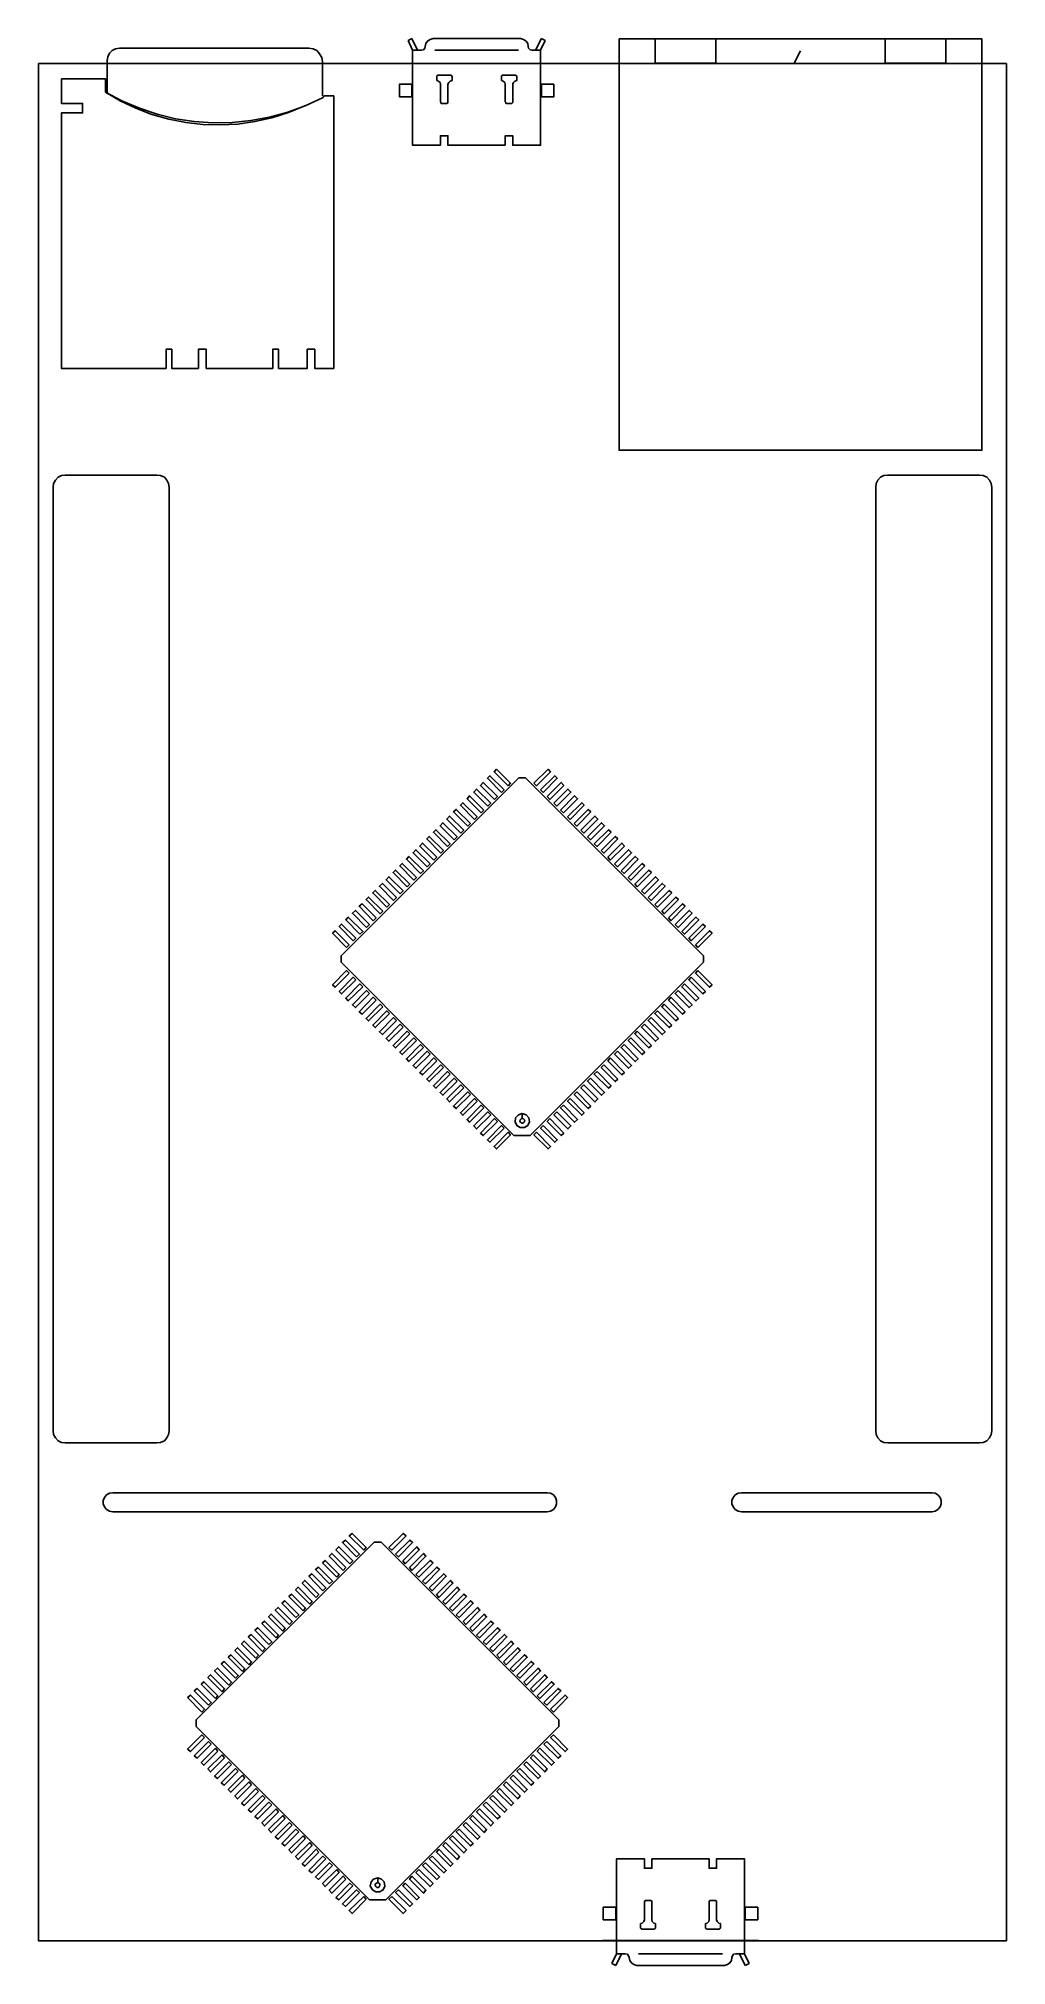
# Model space of a CAD drawing. Extents: x 0 to 144, y -4 to 283.
import ezdxf

# ---------------------------------------------------------------- set-up
doc = ezdxf.new("R2010")
doc.units = 0
doc.layers.add('Layer_1', color=7, linetype='CONTINUOUS')

msp = doc.modelspace()

# ---------------------------------------------------------------- linework, layer by layer
at = {"layer": 'Layer_1', "color": 7}
for points in [[(11.784427, 281.556028), (11.166386, 281.432409), (10.671956, 281.1852), (10.301134, 280.814377), (10.053924, 280.25814), (9.930305, 279.701906)], [(11.784427, 281.556028), (39.967016, 281.556028)], [(42.006543, 279.516501), (41.882924, 280.134539), (41.573906, 280.690773), (41.141279, 281.185206), (40.585042, 281.432415), (39.967004, 281.556034)], [(54.738153, 282.668499), (55.294387, 282.977518)], [(55.417995, 281.247009), (54.738153, 282.668499)], [(56.159643, 281.247009), (55.294387, 282.977518)], [(55.417995, 267.093924), (55.417995, 281.247009)], [(55.417995, 281.247009), (56.715877, 281.247009)], [(56.159643, 281.247009), (55.417995, 281.247009)], [(56.715877, 281.247009), (57.024899, 281.308805), (57.210313, 281.556014), (57.272108, 281.803224)], [(58.446388, 282.977518), (58.013759, 282.853899), (57.642936, 282.60669), (57.395727, 282.235867), (57.272108, 281.803238)], [(71.487014, 282.977518), (58.446388, 282.977518)], [(71.177995, 281.247009), (58.693603, 281.247009)], [(69.200269, 267.093924), (69.200269, 268.515414), (70.31274, 268.515414), (70.31274, 267.093924), (74.453604, 267.093924), (74.453604, 281.247009)], [(72.599485, 281.803243), (72.53769, 282.235873), (72.29048, 282.606695), (71.919658, 282.853905), (71.487028, 282.977524)], [(72.599485, 281.803243), (72.66128, 281.556034), (72.90849, 281.308825), (73.155699, 281.247029)], [(73.155722, 281.247009), (73.711956, 281.247009), (74.453604, 281.247009)], [(73.711956, 281.247009), (74.577212, 282.977518)], [(74.453604, 281.247009), (75.133446, 282.668499)], [(75.133446, 282.668499), (74.577212, 282.977518)], [(91.511484, 282.915714), (91.511484, 279.331087), (100.534859, 279.331087), (100.534859, 282.915714)], [(113.142858, 281.123402), (112.215798, 279.331087)], [(125.750857, 282.915714), (125.750857, 279.331087), (134.774229, 279.331087), (134.774229, 282.915714)], [(-0.267338, 279.269283), (143.797603, 279.269283)], [(-0.267338, 279.269283), (-0.267338, -0.084441), (143.797603, -0.084441)], [(9.930308, 274.757587), (9.930308, 279.701912)], [(42.006543, 279.516501), (42.006543, 274.448582)], [(76.554935, 279.269283), (53.316663, 279.269283)], [(143.797603, 279.269283), (143.797603, -0.084441)], [(3.131878, 276.982529), (3.131878, 273.336097), (6.283879, 273.336097), (6.283879, 271.914608), (3.131878, 271.914608), (3.131878, 233.905212), (18.706467, 233.905212), (18.706467, 236.748192), (19.57172, 236.748192), (19.57172, 233.905212), (23.527171, 233.905212), (23.527171, 236.748192), (24.701445, 236.748192), (24.701445, 233.905212), (34.590073, 233.905212), (34.590073, 236.748192), (35.455329, 236.748192), (35.455329, 233.905212), (39.719801, 233.905212), (39.719801, 236.748192), (40.832269, 236.748192), (40.832269, 233.905212), (43.675251, 233.905212), (43.675251, 274.448582), (42.253761, 274.448582)], [(3.131878, 276.982529), (9.683093, 276.982529), (9.683093, 275.004825), (12.15525, 273.706926), (14.751014, 272.594469), (17.408585, 271.729193), (20.127957, 271.04936), (22.909133, 270.616737), (25.690309, 270.431351), (28.533291, 270.493146), (31.314467, 270.802179), (34.095643, 271.296598), (36.815014, 272.038255), (39.410779, 272.965326), (42.006543, 274.139578), (42.253753, 274.448582)], [(60.980349, 277.538771), (59.249837, 277.538771), (59.126219, 277.538771), (59.0026, 277.415181), (59.0026, 277.29159), (59.002622, 276.735319)], [(59.558859, 276.179077), (59.497064, 276.426258), (59.249854, 276.611644), (59.002645, 276.735234)], [(59.558859, 276.179077), (59.558859, 273.583335), (59.620654, 273.459745), (59.68245, 273.336154), (59.867864, 273.336154)], [(61.289368, 277.291562), (61.289368, 276.735319), (60.980349, 276.611729), (60.794935, 276.426343), (60.671316, 276.179162), (60.671327, 273.583335)], [(61.289368, 277.291562), (61.227573, 277.415152), (61.103954, 277.538743), (60.980335, 277.538743)], [(70.621761, 277.538771), (68.89125, 277.538771), (68.767631, 277.538771), (68.644012, 277.415181), (68.644012, 277.29159), (68.644035, 276.735319)], [(69.200269, 276.179077), (69.138473, 276.426258), (68.891264, 276.611644), (68.644054, 276.735234)], [(69.200269, 276.179077), (69.200269, 273.583335), (69.262064, 273.459745), (69.323859, 273.336154), (69.509273, 273.336154)], [(70.93078, 277.291562), (70.93078, 276.735319), (70.621761, 276.611729), (70.436347, 276.426343), (70.312728, 276.179162), (70.31274, 273.583335)], [(70.93078, 277.291562), (70.868985, 277.415152), (70.745366, 277.538743), (70.621747, 277.538743)], [(9.683093, 275.004825), (11.908035, 273.706926), (14.19478, 272.594469), (16.605133, 271.667398), (19.139094, 270.987565), (21.673054, 270.493118), (24.207015, 270.184113), (26.80278, 270.122318), (29.398544, 270.245908), (31.932505, 270.616737), (34.466465, 271.172979), (36.938622, 271.976431), (39.348975, 272.965297)], [(59.867878, 273.336097), (60.424112, 273.336097), (60.547731, 273.336097), (60.67135, 273.459688), (60.67135, 273.583278)], [(69.50929, 273.336097), (70.065524, 273.336097), (70.189143, 273.336097), (70.312762, 273.459688), (70.312762, 273.583278)], [(3.131878, 270.493118), (3.131878, 233.905212), (18.026623, 233.905212)], [(69.200269, 267.093924), (60.671327, 267.093924), (60.671327, 268.515414), (59.558859, 268.515414), (59.558859, 267.093924), (55.417995, 267.093924), (55.417995, 271.605603)], [(41.203094, 233.905212), (43.675251, 233.905212), (43.675251, 267.341134)], [(25.010467, 233.905212), (34.281054, 233.905212)], [(3.688112, 218.021587), (3.131878, 217.959792), (2.637448, 217.712611), (2.266622, 217.279987), (1.957603, 216.78554), (1.895808, 216.229326)], [(3.688112, 218.021587), (17.346779, 218.021587)], [(19.200898, 216.229297), (19.077279, 216.785512), (18.830069, 217.279959), (18.459244, 217.712582), (17.90301, 217.959763), (17.346773, 218.021559)], [(126.12168, 218.021587), (125.565446, 217.959792), (125.071016, 217.712611), (124.638386, 217.279987), (124.391177, 216.78554), (124.329382, 216.229326)], [(126.12168, 218.021587), (139.780348, 218.021587)], [(141.634466, 216.229297), (141.510858, 216.785512), (141.263643, 217.279959), (140.892819, 217.712582), (140.336584, 217.959763), (139.780349, 218.021559)], [(1.8958, 216.229297), (1.8958, 75.810787)], [(19.200898, 216.229297), (19.200898, 75.810787)], [(124.329368, 216.229297), (124.329368, 75.810787)], [(141.634466, 216.229297), (141.634466, 75.810787)], [(1.8958, 75.810787), (1.957595, 75.254545), (2.266614, 74.760097), (2.637439, 74.327474), (3.13187, 74.080293), (3.688104, 74.018497)], [(17.346779, 74.018469), (17.903015, 74.080264), (18.459249, 74.327445), (18.830075, 74.760069), (19.077284, 75.254516), (19.200903, 75.810759)], [(124.329368, 75.810787), (124.391163, 75.254545), (124.638372, 74.760097), (125.071002, 74.327474), (125.565432, 74.080293), (126.121666, 74.018497)], [(139.780348, 74.018469), (140.336583, 74.080264), (140.892818, 74.327445), (141.263642, 74.760069), (141.510857, 75.254516), (141.634465, 75.810759)], [(3.688112, 74.018469), (17.346779, 74.018469)], [(126.12168, 74.018469), (139.780348, 74.018469)], [(10.795564, 66.601987), (10.301134, 66.540192), (9.868504, 66.293011), (9.559485, 65.922182), (9.374071, 65.427735), (9.374071, 64.933316), (9.559485, 64.500693), (9.868504, 64.129864), (10.301134, 63.882683), (10.795564, 63.759093)], [(75.442465, 63.759008), (75.936898, 63.882598), (76.369524, 64.129779), (76.678543, 64.500608), (76.802162, 64.933231), (76.802162, 65.42765), (76.678543, 65.922097), (76.369524, 66.292926), (75.936898, 66.540107), (75.442465, 66.601902), (10.795564, 66.601987)], [(104.366701, 66.601987), (103.872268, 66.540192), (103.439642, 66.293011), (103.130623, 65.922182), (102.945209, 65.427735), (102.945209, 64.933316), (103.130623, 64.500693), (103.439642, 64.129864), (103.872268, 63.882683), (104.366701, 63.759093)], [(132.734701, 66.601987), (104.366701, 66.601987)], [(132.734701, 63.759008), (133.167328, 63.882598), (133.599957, 64.129779), (133.908976, 64.500608), (134.09439, 64.933231), (134.09439, 65.42765), (133.908976, 65.922097), (133.599957, 66.292926), (133.167328, 66.540107), (132.734701, 66.601902)], [(10.795564, 63.759008), (75.442465, 63.759008)], [(132.734701, 63.759008), (104.366701, 63.759008)], [(91.017054, 12.152724), (91.017054, 10.731234), (89.904583, 10.731234), (89.904583, 12.152724), (85.763721, 12.152724), (85.763721, -2.00035)], [(91.017054, 12.152724), (99.545995, 12.152724), (99.545995, 10.731234), (100.658466, 10.731234), (100.658466, 12.152724), (104.799328, 12.152724), (104.799328, 7.641045)], [(104.799328, 12.152724), (104.799328, -2.00035)], [(90.769839, 5.910551), (90.151798, 5.910551), (90.028179, 5.910551), (89.90456, 5.78696), (89.90456, 5.66337)], [(91.017054, 3.067571), (91.017054, 5.663313), (91.017054, 5.786904), (90.893435, 5.910494), (90.769816, 5.910494)], [(100.411251, 5.910551), (99.79321, 5.910551), (99.669591, 5.910551), (99.545973, 5.78696), (99.545973, 5.66337)], [(100.658466, 3.067571), (100.658466, 5.663313), (100.658466, 5.786904), (100.534847, 5.910494), (100.411228, 5.910494)], [(89.348349, 1.955086), (89.348349, 2.511329), (89.595558, 2.573124), (89.842768, 2.820305), (89.904563, 3.067486), (89.904583, 5.663313)], [(91.017054, 3.067571), (91.078849, 2.82039), (91.326059, 2.573209), (91.573268, 2.511414)], [(98.989758, 1.955086), (98.989758, 2.511329), (99.236968, 2.573124), (99.484177, 2.820305), (99.545973, 3.067486), (99.545995, 5.663313)], [(100.658466, 3.067571), (100.720261, 2.82039), (100.967471, 2.573209), (101.21468, 2.511414)], [(89.348349, 1.955086), (89.348349, 1.831496), (89.471968, 1.707905), (89.595587, 1.64611)], [(89.595564, 1.646082), (91.326073, 1.646082), (91.449692, 1.707877), (91.573311, 1.831467), (91.573311, 1.955058), (91.573288, 2.511329)], [(98.989758, 1.955086), (98.989758, 1.831496), (99.113377, 1.707905), (99.236996, 1.64611)], [(99.236976, 1.646082), (100.967485, 1.646082), (101.091104, 1.707877), (101.214723, 1.831467), (101.214723, 1.955058), (101.2147, 2.511329)], [(83.662387, -0.022646), (106.900662, -0.022646)], [(85.763721, -2.00035), (85.083877, -3.42184)], [(86.505367, -2.00035), (85.640114, -3.730873)], [(87.061603, -2.00035), (86.505367, -2.00035), (85.763721, -2.00035)], [(87.617837, -2.556592), (87.556042, -2.309411), (87.370628, -2.06223), (87.061609, -2.000435)], [(87.617837, -2.556592), (87.741456, -2.989216), (87.988666, -3.360044), (88.359489, -3.607226), (88.792115, -3.730816)], [(89.039327, -2.00035), (101.523722, -2.00035)], [(101.832741, -3.730873), (102.265367, -3.607282), (102.63619, -3.360101), (102.883399, -2.989273), (102.945195, -2.556649)], [(103.501446, -2.00035), (103.192427, -2.062145), (103.007013, -2.309326), (102.945217, -2.556507)], [(104.799328, -2.00035), (103.501446, -2.00035)], [(104.057683, -2.00035), (104.799328, -2.00035)], [(104.057683, -2.00035), (104.922935, -3.730873)], [(104.799328, -2.00035), (105.479172, -3.42184)], [(85.083877, -3.42184), (85.640114, -3.730873)], [(88.792112, -3.730873), (101.832741, -3.730873)], [(105.479172, -3.42184), (104.922935, -3.730873)]]:
    msp.add_lwpolyline(points, dxfattribs=at)
for points in [[(86.134544, 282.915714), (140.151171, 282.915714), (140.151171, 221.729842), (86.134544, 221.729842)], [(55.294387, 276.179077), (55.294387, 274.324963), (53.440271, 274.324963), (53.440271, 276.179077)], [(76.431328, 276.179077), (76.431328, 274.324963), (74.577212, 274.324963), (74.577212, 276.179077)], [(72.908504, 119.753351), (70.498151, 119.753351), (44.787722, 145.525609), (44.787722, 146.514447), (71.239799, 172.966538), (72.228662, 172.966538), (98.68074, 146.514447), (98.68074, 145.525609)], [(72.908504, 119.753351), (70.498151, 119.753351), (44.787722, 145.525609), (44.787722, 146.514447), (71.239799, 172.966538), (72.228662, 172.966538), (98.68074, 146.514447), (98.68074, 145.525609)], [(67.593368, 169.75273), (65.492033, 171.854082), (65.924663, 172.286705), (68.025994, 170.185354)], [(68.644035, 170.803392), (66.5427, 172.904743), (66.913526, 173.275571), (69.014857, 171.17422)], [(69.632898, 171.792258), (67.531564, 173.893609), (67.902386, 174.264409), (70.003721, 172.163086)], [(73.464741, 172.163086), (75.566075, 174.264409), (75.936898, 173.893609), (73.835563, 171.792258)], [(74.453604, 171.17422), (76.554935, 173.275571), (76.925761, 172.904743), (74.824427, 170.803392)], [(75.442465, 170.185354), (77.543799, 172.286705), (77.914621, 171.854082), (75.81329, 169.75273)], [(64.62678, 166.78616), (62.525446, 168.887483), (62.896269, 169.258311), (64.997603, 167.15696)], [(65.615644, 167.774998), (63.51431, 169.876349), (63.885132, 170.308973), (65.986466, 168.145826)], [(66.604504, 168.763864), (64.503173, 170.865215), (64.935799, 171.297839), (67.037134, 169.196488)], [(76.431328, 169.196488), (78.532662, 171.297839), (78.965289, 170.865215), (76.863957, 168.763864)], [(77.420191, 168.145826), (79.521525, 170.308973), (79.954152, 169.876349), (77.852818, 167.774998)], [(78.470858, 167.15696), (80.572192, 169.258311), (80.943015, 168.887483), (78.841681, 166.78616)], [(61.598387, 163.757767), (59.497055, 165.859089), (59.929682, 166.291713), (62.031016, 164.19039)], [(62.58725, 164.746604), (60.485916, 166.847956), (60.918545, 167.280579), (63.019877, 165.179256)], [(63.637917, 165.797294), (61.474779, 167.898617), (61.907409, 168.269445), (64.00874, 166.168094)], [(79.459722, 166.168094), (81.561053, 168.269445), (81.931878, 167.898617), (79.830544, 165.797294)], [(80.448582, 165.179256), (82.549916, 167.280579), (82.982546, 166.847956), (80.881211, 164.746604)], [(81.437445, 164.19039), (83.53878, 166.291713), (83.971406, 165.859089), (81.870075, 163.757767)], [(59.620663, 161.780034), (57.519329, 163.881357), (57.890151, 164.252186), (59.991486, 162.150863)], [(60.609523, 162.7689), (58.508192, 164.870223), (58.879015, 165.241052), (60.980349, 163.139729)], [(82.426309, 163.139729), (84.589447, 165.241052), (84.960269, 164.870223), (82.858935, 162.7689)], [(83.476976, 162.150863), (85.57831, 164.252186), (85.949133, 163.881357), (83.847798, 161.780034)], [(56.592269, 158.751641), (54.490938, 160.852963), (54.861761, 161.285587), (57.024899, 159.122469)], [(57.581133, 159.740507), (55.479798, 161.84183), (55.912428, 162.274453), (58.013759, 160.17313)], [(58.569996, 160.729373), (56.468662, 162.830696), (56.901288, 163.263319), (59.002622, 161.161997)], [(84.465839, 161.161997), (86.56717, 163.263319), (86.937996, 162.830696), (84.836662, 160.729373)], [(85.454702, 160.17313), (87.556034, 162.274453), (87.988663, 161.84183), (85.887329, 159.740507)], [(86.443563, 159.122469), (88.544897, 161.285587), (88.977523, 160.852963), (86.876192, 158.751641)], [(53.563878, 155.723247), (51.462544, 157.82457), (51.895171, 158.257193), (53.996505, 156.155871)], [(54.614546, 156.773908), (52.513211, 158.875231), (52.884034, 159.24606), (54.985368, 157.144737)], [(55.603406, 157.762774), (53.502075, 159.864097), (53.872897, 160.234926), (55.974231, 158.133603)], [(87.49423, 158.133603), (89.595564, 160.234926), (89.966387, 159.864097), (87.865053, 157.762774)], [(88.483093, 157.144737), (90.584427, 159.24606), (90.95525, 158.875231), (88.853916, 156.773908)], [(89.471957, 156.155871), (91.573288, 158.257193), (92.005917, 157.82457), (89.904583, 155.723247)], [(50.597289, 152.756649), (48.495957, 154.858), (48.86678, 155.228828), (50.968114, 153.127477)], [(51.586152, 153.745515), (49.484818, 155.846866), (49.855643, 156.217666), (51.956974, 154.116343)], [(52.575015, 154.734381), (50.473681, 156.835704), (50.90631, 157.268356), (53.007642, 155.167004)], [(90.46082, 155.167004), (92.562151, 157.268356), (92.99478, 156.835704), (90.893446, 154.734381)], [(91.44968, 154.116343), (93.612818, 156.217666), (93.983641, 155.846866), (91.88231, 153.745515)], [(92.500347, 153.127477), (94.601682, 155.228828), (94.972504, 154.858), (92.871173, 152.756649)], [(47.568898, 149.728255), (45.467563, 151.829606), (45.838386, 152.26223), (48.001524, 150.099083)], [(48.557761, 150.717121), (46.456427, 152.818472), (46.889053, 153.251096), (48.990387, 151.149745)], [(49.546621, 151.705987), (47.44529, 153.869134), (47.877917, 154.239962), (49.979251, 152.138611)], [(93.489211, 152.138611), (95.590545, 154.239962), (95.961368, 153.869134), (93.860033, 151.705987)], [(94.478074, 151.149745), (96.579408, 153.251096), (97.012035, 152.818472), (94.9107, 150.717121)], [(95.466937, 150.099083), (97.568269, 152.26223), (98.000898, 151.829606), (95.899564, 149.728255)], [(45.591171, 147.750551), (43.48984, 149.851874), (43.860662, 150.222702), (45.961997, 148.121351)], [(46.580034, 148.739389), (44.4787, 150.84074), (44.849526, 151.211568), (46.950857, 149.110217)], [(96.517602, 149.110217), (98.618936, 151.211568), (98.989758, 150.84074), (96.888427, 148.739389)], [(97.506465, 148.121351), (99.607799, 150.222702), (99.978622, 149.851874), (97.87729, 147.750551)], [(45.961997, 143.918705), (43.860662, 141.817354), (43.48984, 142.188182), (45.591171, 144.289534)], [(97.87729, 144.289534), (99.978622, 142.188182), (99.607799, 141.817354), (97.506465, 143.918705)], [(46.950857, 142.929839), (44.849526, 140.828488), (44.4787, 141.199316), (46.580034, 143.300667)], [(48.001524, 141.879178), (45.838386, 139.777826), (45.467563, 140.21045), (47.568898, 142.311801)], [(48.990387, 140.890311), (46.889053, 138.78896), (46.456427, 139.221612), (48.557761, 141.322935)], [(94.9107, 141.322935), (97.012035, 139.221612), (96.579408, 138.78896), (94.478074, 140.890311)], [(95.899564, 142.311801), (98.000898, 140.21045), (97.568269, 139.777826), (95.466937, 141.879178)], [(96.888427, 143.300667), (98.989758, 141.199316), (98.618936, 140.828488), (96.517602, 142.929839)], [(49.979251, 139.901445), (47.877917, 137.800094), (47.44529, 138.170923), (49.546621, 140.334069)], [(50.968114, 138.912579), (48.86678, 136.811256), (48.495957, 137.182056), (50.597289, 139.283408)], [(51.956974, 137.923713), (49.855643, 135.82239), (49.484818, 136.193219), (51.586152, 138.294541)], [(91.88231, 138.294541), (93.983641, 136.193219), (93.612818, 135.82239), (91.44968, 137.923713)], [(92.871173, 139.283408), (94.972504, 137.182056), (94.601682, 136.811256), (92.500347, 138.912579)], [(93.860033, 140.334069), (95.961368, 138.170923), (95.590545, 137.800094), (93.489211, 139.901445)], [(53.007642, 136.873052), (50.90631, 134.771729), (50.473681, 135.204352), (52.575015, 137.305675)], [(53.996505, 135.884186), (51.895171, 133.782863), (51.462544, 134.215486), (53.563878, 136.316809)], [(54.985368, 134.895319), (52.884034, 132.793997), (52.513211, 133.164825), (54.614546, 135.266148)], [(88.853916, 135.266148), (90.95525, 133.164825), (90.584427, 132.793997), (88.483093, 134.895319)], [(89.904583, 136.316809), (92.005917, 134.215486), (91.573288, 133.782863), (89.471957, 135.884186)], [(90.893446, 137.305675), (92.99478, 135.204352), (92.562151, 134.771729), (90.46082, 136.873052)], [(55.974231, 133.906453), (53.872897, 131.80513), (53.502075, 132.175959), (55.603406, 134.277282)], [(57.024899, 132.855792), (54.861761, 130.754469), (54.490938, 131.187093), (56.592269, 133.288415)], [(58.013759, 131.866926), (55.912428, 129.765603), (55.479798, 130.198226), (57.581133, 132.299549)], [(85.887329, 132.299549), (87.988663, 130.198226), (87.556034, 129.765603), (85.454702, 131.866926)], [(86.876192, 133.288415), (88.977523, 131.187093), (88.544897, 130.754469), (86.443563, 132.855792)], [(87.865053, 134.277282), (89.966387, 132.175959), (89.595564, 131.80513), (87.49423, 133.906453)], [(59.002622, 130.87806), (56.901288, 128.776737), (56.468662, 129.147565), (58.569996, 131.310683)], [(59.991486, 129.889193), (57.890151, 127.787871), (57.519329, 128.158699), (59.620663, 130.260022)], [(60.980349, 128.900356), (58.879015, 126.799004), (58.508192, 127.169833), (60.609523, 129.271156)], [(82.858935, 129.271156), (84.960269, 127.169833), (84.589447, 126.799004), (82.426309, 128.900356)], [(83.847798, 130.260022), (85.949133, 128.158699), (85.57831, 127.787871), (83.476976, 129.889193)], [(84.836662, 131.310683), (86.937996, 129.147565), (86.56717, 128.776737), (84.465839, 130.87806)], [(62.031016, 127.849666), (59.929682, 125.748343), (59.497055, 126.180967), (61.598387, 128.282318)], [(63.019877, 126.860828), (60.918545, 124.759477), (60.485916, 125.1921), (62.58725, 127.293452)], [(64.00874, 125.871962), (61.907409, 123.770611), (61.474779, 124.141439), (63.637917, 126.242762)], [(79.830544, 126.242762), (81.931878, 124.141439), (81.561053, 123.770611), (79.459722, 125.871962)], [(80.881211, 127.293452), (82.982546, 125.1921), (82.549916, 124.759477), (80.448582, 126.860828)], [(81.870075, 128.282318), (83.971406, 126.180967), (83.53878, 125.748343), (81.437445, 127.849666)], [(64.997603, 124.883096), (62.896269, 122.781745), (62.525446, 123.152573), (64.62678, 125.253924)], [(65.986466, 123.89423), (63.885132, 121.731083), (63.51431, 122.163707), (65.615644, 124.265058)], [(77.852818, 124.265058), (79.954152, 122.163707), (79.521525, 121.731083), (77.420191, 123.89423)], [(78.841681, 125.253924), (80.943015, 123.152573), (80.572192, 122.781745), (78.470858, 124.883096)], [(67.037134, 122.843568), (64.935799, 120.742217), (64.503173, 121.174841), (66.604504, 123.276192)], [(68.025994, 121.854702), (65.924663, 119.753351), (65.492033, 120.124179), (67.593368, 122.287326)], [(69.014857, 120.865836), (66.913526, 118.764513), (66.5427, 119.135313), (68.644035, 121.236664)], [(71.734229, 123.028982), (72.290466, 122.843597), (72.723093, 122.410973), (72.784888, 121.792907), (72.537678, 121.236693), (72.043248, 120.92766), (71.425208, 120.92766), (70.930777, 121.236693), (70.683568, 121.792907), (70.745363, 122.410973), (71.17799, 122.843597), (71.734224, 123.028982), (71.734224, 122.287326), (71.919638, 122.22553), (72.043257, 122.10194), (72.105052, 121.916554), (71.981433, 121.731168), (71.857814, 121.607578), (71.610605, 121.607578), (71.486986, 121.731168), (71.363367, 121.916554), (71.425162, 122.10194), (71.548781, 122.22553), (71.734195, 122.287326)], [(71.734229, 123.028982), (72.290466, 122.843597), (72.723093, 122.410973), (72.784888, 121.792907), (72.537678, 121.236693), (72.043248, 120.92766), (71.425208, 120.92766), (70.930777, 121.236693), (70.683568, 121.792907), (70.745363, 122.410973), (71.17799, 122.843597), (71.734224, 123.028982), (71.734224, 122.287326), (71.919638, 122.22553), (72.043257, 122.10194), (72.105052, 121.916554), (71.981433, 121.731168), (71.857814, 121.607578), (71.610605, 121.607578), (71.486986, 121.731168), (71.363367, 121.916554), (71.425162, 122.10194), (71.548781, 122.22553), (71.734195, 122.287326)], [(74.824427, 121.236664), (76.925761, 119.135313), (76.554935, 118.764513), (74.453604, 120.865836)], [(75.81329, 122.287326), (77.914621, 120.124179), (77.543799, 119.753351), (75.442465, 121.854702)], [(76.863957, 123.276192), (78.965289, 121.174841), (78.532662, 120.742217), (76.431328, 122.843568)], [(70.003721, 119.87697), (67.902386, 117.775647), (67.531564, 118.146475), (69.632898, 120.247798)], [(73.835563, 120.247798), (75.936898, 118.146475), (75.566075, 117.775647), (73.464741, 119.87697)], [(48.125132, 58.073049), (45.961997, 60.174371), (46.394623, 60.5452), (48.495957, 58.443877)], [(51.895171, 58.443877), (53.996505, 60.5452), (54.429131, 60.174371), (52.3278, 58.073049)], [(51.40074, 6.034141), (48.990387, 6.034141), (23.218152, 31.806371), (23.218152, 32.795237), (49.670232, 59.247329), (50.720896, 59.247329), (77.172976, 32.795237), (77.172976, 31.806371)], [(51.40074, 6.034141), (48.990387, 6.034141), (23.218152, 31.806371), (23.218152, 32.795237), (49.670232, 59.247329), (50.720896, 59.247329), (77.172976, 32.795237), (77.172976, 31.806371)], [(45.096741, 55.044655), (42.995407, 57.145978), (43.366232, 57.57863), (45.467563, 55.477278)], [(46.085604, 56.033521), (43.98427, 58.134844), (44.416896, 58.567467), (46.518231, 56.466145)], [(47.074467, 57.084182), (44.973133, 59.185534), (45.40576, 59.556334), (47.507094, 57.455011)], [(52.884034, 57.455011), (54.985368, 59.556334), (55.417995, 59.185534), (53.316663, 57.084182)], [(53.934701, 56.466145), (56.036035, 58.567467), (56.406858, 58.134844), (54.305524, 56.033521)], [(54.923564, 55.477278), (57.024899, 57.57863), (57.395721, 57.145978), (55.294387, 55.044655)], [(42.068347, 52.016261), (39.967016, 54.179408), (40.399642, 54.550236), (42.500976, 52.448885)], [(43.05721, 53.066923), (40.955879, 55.168274), (41.388506, 55.539102), (43.48984, 53.437751)], [(44.107877, 54.055789), (42.006543, 56.15714), (42.377369, 56.52794), (44.4787, 54.426617)], [(55.912428, 54.426617), (58.013759, 56.52794), (58.446388, 56.15714), (56.345054, 54.055789)], [(56.901288, 53.437751), (59.002622, 55.539102), (59.435249, 55.168274), (57.333917, 53.066923)], [(57.890151, 52.448885), (60.053289, 54.550236), (60.424112, 54.179408), (58.322781, 52.016261)], [(40.090623, 50.038529), (37.989289, 52.13988), (38.360112, 52.572504), (40.461446, 50.409357)], [(41.079487, 51.027395), (38.978152, 53.128746), (39.348975, 53.56137), (41.450309, 51.460019)], [(58.940819, 51.460019), (61.042153, 53.56137), (61.412975, 53.128746), (59.311641, 51.027395)], [(59.929682, 50.409357), (62.031016, 52.572504), (62.401839, 52.13988), (60.300505, 50.038529)], [(37.06223, 47.010135), (34.960898, 49.111486), (35.393525, 49.54411), (37.494859, 47.442787)], [(38.051093, 48.060825), (35.949762, 50.162148), (36.382388, 50.532976), (38.483722, 48.431625)], [(39.10176, 49.049691), (37.000426, 51.151014), (37.371251, 51.521842), (39.472583, 49.420491)], [(60.918545, 49.420491), (63.019877, 51.521842), (63.452506, 51.151014), (61.351172, 49.049691)], [(61.907409, 48.431625), (64.00874, 50.532976), (64.441369, 50.162148), (62.340035, 48.060825)], [(62.958073, 47.442787), (65.059407, 49.54411), (65.43023, 49.111486), (63.328898, 47.010135)], [(34.033839, 44.043565), (31.932505, 46.144888), (32.365134, 46.515716), (34.466465, 44.414393)], [(35.084506, 45.032431), (32.983172, 47.133754), (33.353994, 47.504582), (35.455329, 45.40326)], [(36.073369, 46.021297), (33.972035, 48.12262), (34.342858, 48.555244), (36.444192, 46.453921)], [(63.946936, 46.453921), (66.04827, 48.555244), (66.419093, 48.12262), (64.317759, 46.021297)], [(64.935799, 45.40326), (67.037134, 47.504582), (67.46976, 47.133754), (65.368426, 45.032431)], [(65.924663, 44.414393), (68.025994, 46.515716), (68.458623, 46.144888), (66.357289, 44.043565)], [(31.067252, 41.015171), (28.965917, 43.116494), (29.33674, 43.549118), (31.438074, 41.447795)], [(32.056112, 42.004037), (29.954781, 44.10536), (30.325603, 44.537984), (32.488741, 42.436661)], [(33.044975, 42.992904), (30.943641, 45.156022), (31.376271, 45.52685), (33.477605, 43.425527)], [(66.913526, 43.425527), (69.076661, 45.52685), (69.447487, 45.156022), (67.346152, 42.992904)], [(67.96419, 42.436661), (70.065524, 44.537984), (70.436347, 44.10536), (68.335016, 42.004037)], [(68.953054, 41.447795), (71.054388, 43.549118), (71.42521, 43.116494), (69.323879, 41.015171)], [(28.038858, 37.986778), (25.937524, 40.0881), (26.370153, 40.520724), (28.471484, 38.419401)], [(29.027721, 39.037439), (26.926387, 41.138762), (27.359016, 41.50959), (29.460348, 39.408267)], [(30.078388, 40.026305), (27.977054, 42.127628), (28.347877, 42.498456), (30.449211, 40.397134)], [(69.941917, 40.397134), (72.043251, 42.498456), (72.475877, 42.127628), (70.374543, 40.026305)], [(70.93078, 39.408267), (73.032114, 41.50959), (73.464741, 41.138762), (71.363407, 39.037439)], [(71.981447, 38.419401), (74.082779, 40.520724), (74.453604, 40.0881), (72.35227, 37.986778)], [(25.010467, 35.020179), (22.909133, 37.12153), (23.341759, 37.49233), (25.443094, 35.391008)], [(26.061134, 36.009045), (23.9598, 38.110397), (24.330623, 38.481197), (26.431957, 36.379874)], [(27.049995, 36.997911), (24.948663, 39.099234), (25.319486, 39.531886), (27.42082, 37.430535)], [(72.970308, 37.430535), (75.071642, 39.531886), (75.442465, 39.099234), (73.341133, 36.997911)], [(73.959171, 36.379874), (76.060505, 38.481197), (76.493132, 38.110397), (74.329997, 36.009045)], [(74.948034, 35.391008), (77.049369, 37.49233), (77.481995, 37.12153), (75.380661, 35.020179)], [(24.021604, 33.969518), (21.92027, 36.132664), (22.352899, 36.503493), (24.45423, 34.402141)], [(75.936898, 34.402141), (78.100036, 36.503493), (78.470858, 36.132664), (76.369524, 33.969518)], [(24.45423, 30.199467), (22.352899, 28.098145), (21.92027, 28.468973), (24.021604, 30.570296)], [(25.443094, 29.21063), (23.341759, 27.109278), (22.909133, 27.480107), (25.010467, 29.58143)], [(75.380661, 29.58143), (77.481995, 27.480107), (77.049369, 27.109278), (74.948034, 29.21063)], [(76.369524, 30.570296), (78.470858, 28.468973), (78.100036, 28.098145), (75.936898, 30.199467)], [(26.431957, 28.15994), (24.330623, 26.058617), (23.9598, 26.491241), (26.061134, 28.592592)], [(27.42082, 27.171102), (25.319486, 25.069751), (24.948663, 25.502374), (27.049995, 27.603726)], [(28.471484, 26.182236), (26.370153, 24.080885), (25.937524, 24.451713), (28.038858, 26.553036)], [(72.35227, 26.553036), (74.453604, 24.451713), (74.082779, 24.080885), (71.981447, 26.182236)], [(73.341133, 27.603726), (75.442465, 25.502374), (75.071642, 25.069751), (72.970308, 27.171102)], [(74.329997, 28.592592), (76.493132, 26.491241), (76.060505, 26.058617), (73.959171, 28.15994)], [(29.460348, 25.19337), (27.359016, 23.092019), (26.926387, 23.462847), (29.027721, 25.564198)], [(30.449211, 24.142708), (28.347877, 22.041357), (27.977054, 22.473981), (30.078388, 24.575332)], [(31.438074, 23.153842), (29.33674, 21.052491), (28.965917, 21.485115), (31.067252, 23.586466)], [(69.323879, 23.586466), (71.42521, 21.485115), (71.054388, 21.052491), (68.953054, 23.153842)], [(70.374543, 24.575332), (72.475877, 22.473981), (72.043251, 22.041357), (69.941917, 24.142708)], [(71.363407, 25.564198), (73.464741, 23.462847), (73.032114, 23.092019), (70.93078, 25.19337)], [(32.488741, 22.164976), (30.325603, 20.063625), (29.954781, 20.434453), (32.056112, 22.5976)], [(33.477605, 21.17611), (31.376271, 19.074787), (30.943641, 19.445587), (33.044975, 21.546938)], [(34.466465, 20.187244), (32.365134, 18.085921), (31.932505, 18.456749), (34.033839, 20.558072)], [(66.357289, 20.558072), (68.458623, 18.456749), (68.025994, 18.085921), (65.924663, 20.187244)], [(67.346152, 21.546938), (69.447487, 19.445587), (69.076661, 19.074787), (66.913526, 21.17611)], [(68.335016, 22.5976), (70.436347, 20.434453), (70.065524, 20.063625), (67.96419, 22.164976)], [(35.455329, 19.136582), (33.353994, 17.03526), (32.983172, 17.467883), (35.084506, 19.569206)], [(36.444192, 18.147716), (34.342858, 16.046393), (33.972035, 16.479017), (36.073369, 18.58034)], [(37.494859, 17.15885), (35.393525, 15.057527), (34.960898, 15.428356), (37.06223, 17.529678)], [(63.328898, 17.529678), (65.43023, 15.428356), (65.059407, 15.057527), (62.958073, 17.15885)], [(64.317759, 18.58034), (66.419093, 16.479017), (66.04827, 16.046393), (63.946936, 18.147716)], [(65.368426, 19.569206), (67.46976, 17.467883), (67.037134, 17.03526), (64.935799, 19.136582)], [(38.483722, 16.169984), (36.382388, 14.068661), (35.949762, 14.439489), (38.051093, 16.540812)], [(39.472583, 15.181118), (37.371251, 13.018), (37.000426, 13.450623), (39.10176, 15.551946)], [(40.461446, 14.130456), (38.360112, 12.029134), (37.989289, 12.461757), (40.090623, 14.56308)], [(60.300505, 14.56308), (62.401839, 12.461757), (62.031016, 12.029134), (59.929682, 14.130456)], [(61.351172, 15.551946), (63.452506, 13.450623), (63.019877, 13.018), (60.918545, 15.181118)], [(62.340035, 16.540812), (64.441369, 14.439489), (64.00874, 14.068661), (61.907409, 16.169984)], [(41.450309, 13.14159), (39.348975, 11.040267), (38.978152, 11.411096), (41.079487, 13.574214)], [(42.500976, 12.152724), (40.399642, 10.051401), (39.967016, 10.42223), (42.068347, 12.523552)], [(43.48984, 11.163886), (41.388506, 9.062535), (40.955879, 9.433363), (43.05721, 11.534686)], [(57.333917, 11.534686), (59.435249, 9.433363), (59.002622, 9.062535), (56.901288, 11.163886)], [(58.322781, 12.523552), (60.424112, 10.42223), (60.053289, 10.051401), (57.890151, 12.152724)], [(59.311641, 13.574214), (61.412975, 11.411096), (61.042153, 11.040267), (58.940819, 13.14159)], [(44.4787, 10.113197), (42.377369, 8.011874), (42.006543, 8.444497), (44.107877, 10.54582)], [(45.467563, 9.12433), (43.366232, 7.023008), (42.995407, 7.455631), (45.096741, 9.556982)], [(50.226466, 9.309745), (50.782703, 9.124359), (51.153525, 8.691735), (51.277144, 8.073697), (51.029935, 7.517483), (50.473698, 7.20845), (49.917464, 7.20845), (49.423031, 7.517483), (49.114012, 8.073697), (49.237631, 8.691735), (49.608456, 9.124359), (50.226494, 9.309745), (50.226494, 8.568116), (50.411908, 8.506321), (50.535527, 8.38273), (50.535527, 8.197345), (50.473732, 8.011959), (50.288318, 7.888368), (50.102904, 7.888368), (49.917489, 8.011959), (49.855694, 8.197345), (49.855694, 8.38273), (50.041108, 8.506321), (50.226523, 8.568116)], [(50.226466, 9.309745), (50.782703, 9.124359), (51.153525, 8.691735), (51.277144, 8.073697), (51.029935, 7.517483), (50.473698, 7.20845), (49.917464, 7.20845), (49.423031, 7.517483), (49.114012, 8.073697), (49.237631, 8.691735), (49.608456, 9.124359), (50.226494, 9.309745), (50.226494, 8.568116), (50.411908, 8.506321), (50.535527, 8.38273), (50.535527, 8.197345), (50.473732, 8.011959), (50.288318, 7.888368), (50.102904, 7.888368), (49.917489, 8.011959), (49.855694, 8.197345), (49.855694, 8.38273), (50.041108, 8.506321), (50.226523, 8.568116)], [(55.294387, 9.556982), (57.395721, 7.455631), (57.024899, 7.023008), (54.923564, 9.12433)], [(56.345054, 10.54582), (58.446388, 8.444497), (58.013759, 8.011874), (55.912428, 10.113197)], [(46.518231, 8.135493), (44.416896, 6.034141), (43.98427, 6.40497), (46.085604, 8.506293)], [(47.507094, 7.146626), (45.40576, 5.045275), (44.973133, 5.416104), (47.074467, 7.517455)], [(48.495957, 6.15776), (46.394623, 3.994614), (45.961997, 4.427237), (48.125132, 6.528589)], [(52.3278, 6.528589), (54.429131, 4.427237), (53.996505, 3.994614), (51.895171, 6.15776)], [(53.316663, 7.517455), (55.417995, 5.416104), (54.985368, 5.045275), (52.884034, 7.146626)], [(54.305524, 8.506293), (56.406858, 6.40497), (56.036035, 6.034141), (53.934701, 8.135493)], [(85.640114, 4.921685), (85.640114, 3.067571), (83.785995, 3.067571), (83.785995, 4.921685)], [(106.777054, 4.921685), (106.777054, 3.067571), (104.922935, 3.067571), (104.922935, 4.921685)]]:
    msp.add_lwpolyline(points, close=True, dxfattribs=at)

doc.saveas('drawing.dxf')
